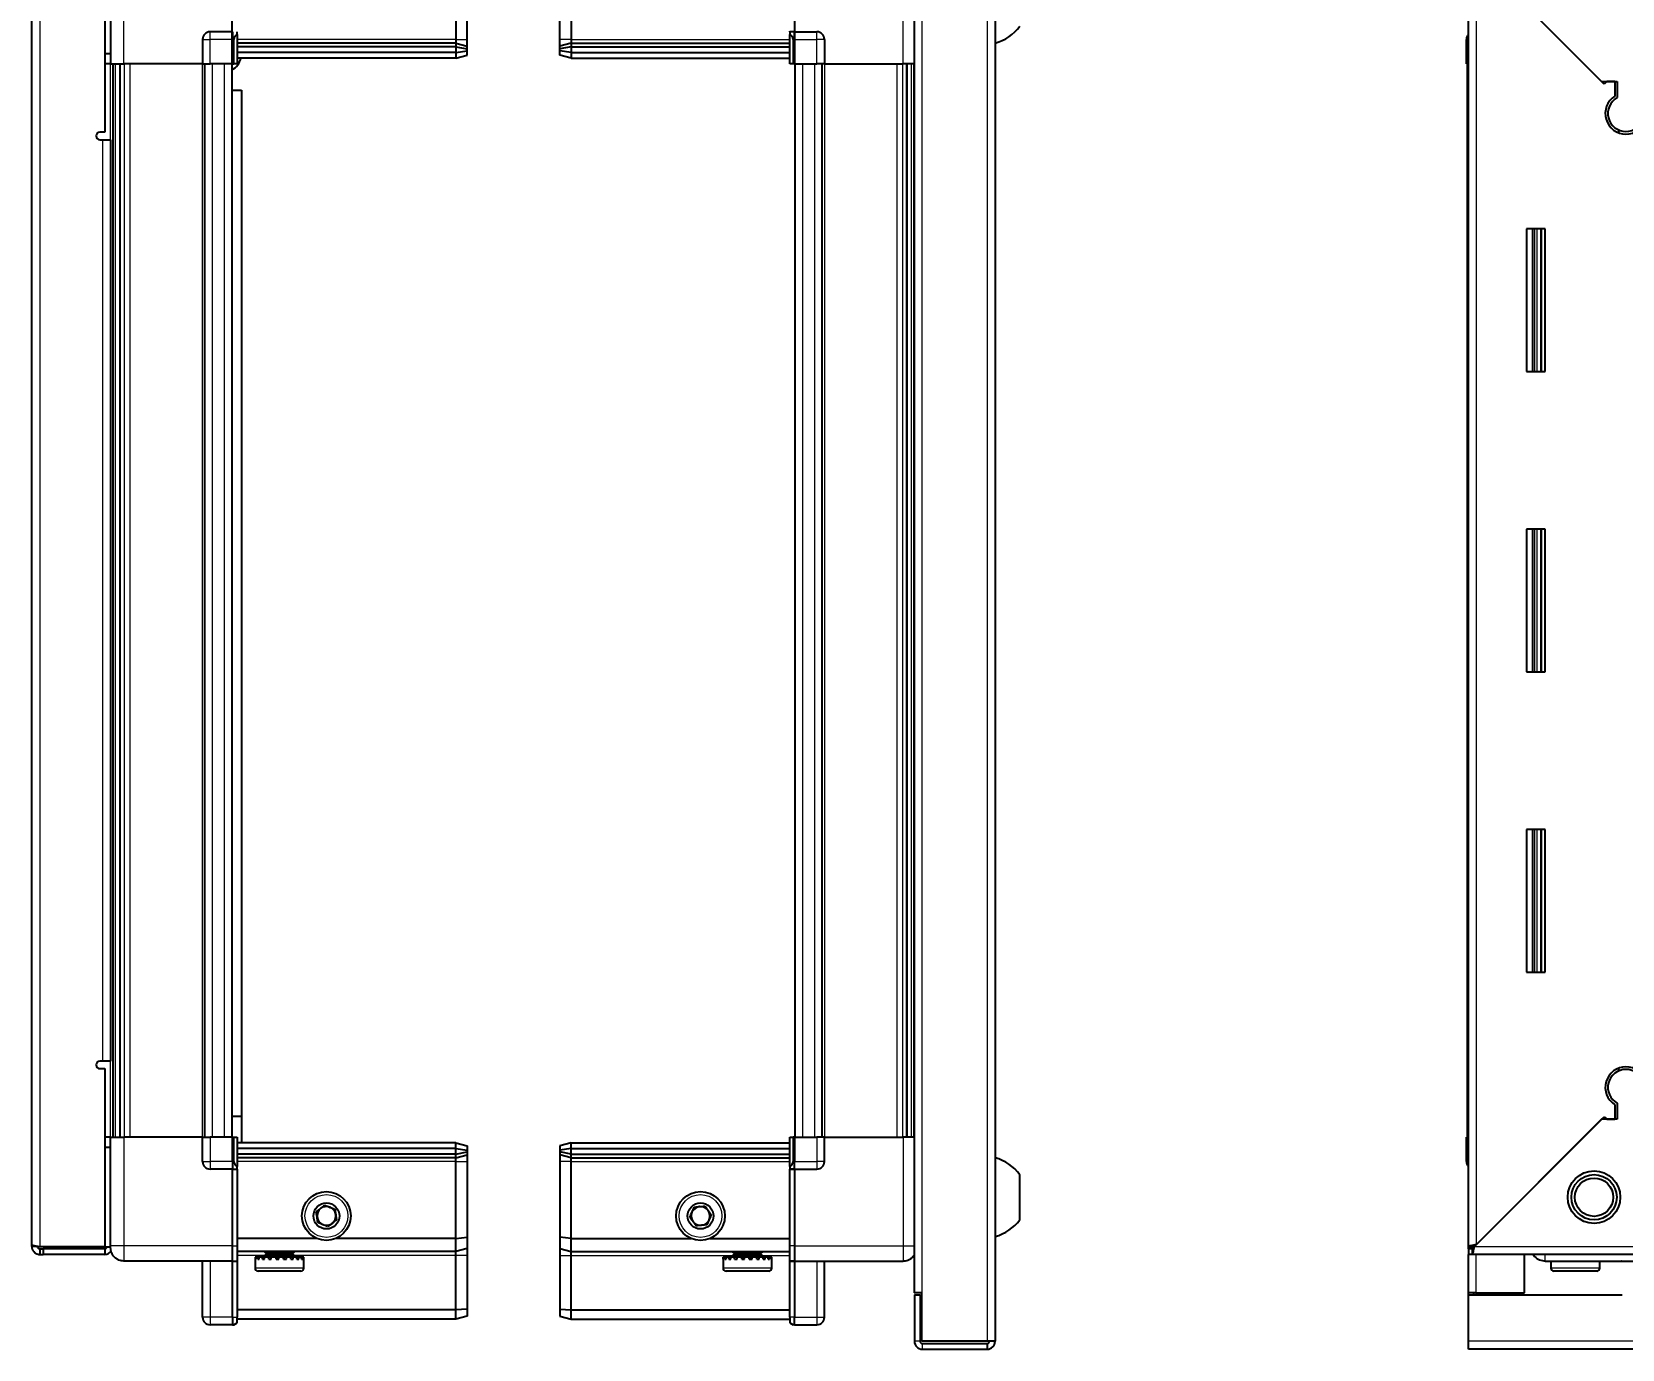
# Model space of a CAD drawing. Header units: millimetres. Extents: x 799 to 3115, y 853 to 1828.
# Drawn here: x 1856.7 to 2280.5, y 1294.4 to 1645.4 of the extents above; entities that cross this region are included whole.
import ezdxf

# ---------------------------------------------------------------- set-up
doc = ezdxf.new("R2010")
doc.units = ezdxf.units.MM
doc.layers.add('FORMAT', color=7, linetype='Continuous')
doc.styles.add('SLDTEXTSTYLE0', font='TXT', dxfattribs={"width": 0.75})
doc.dimstyles.new('SLDDIMSTYLE0', dxfattribs={"dimtxt": 20, "dimasz": 10, "dimexe": 0, "dimexo": 0.0625, "dimgap": 5, "dimtad": 2, "dimdec": 1, "dimrnd": 1e-09, "dimzin": 12, "dimdsep": 46, "dimtxsty": 'SLDTEXTSTYLE0', "dimsah": 1, "dimcen": 0.09, "dimadec": 0, "dimazin": 3, "dimtfac": 1, "dimtofl": 0, "dimtmove": 0, "dimatfit": 3, "dimfxl": 0, "dimfrac": 2, "dimtolj": 1, "dimtzin": 12, "dimarcsym": 0})

# ---------------------------------------------------------------- blocks, each defined once
blk = doc.blocks.new('_D_4')
at = {"layer": 'FORMAT'}
for p, q in [((1910.07, 1636.94), (1910.07, 1736.43)), ((1910.07, 1735.43), (2060.07, 1735.43)), ((2060.07, 1636.94), (2060.07, 1736.43))]:
    blk.add_line(p, q, dxfattribs=at)
for points in [[(1910.07, 1735.43), (1920.07, 1733.9), (1920.07, 1736.97)], [(2060.07, 1735.43), (2050.07, 1736.97), (2050.07, 1733.9)]]:
    blk.add_solid(points, dxfattribs=at)
at = {"layer": 'FORMAT', "insert": (1962.9, 1761.22), "char_height": 20, "attachment_point": 1, "style": 'SLDTEXTSTYLE0'}
blk.add_mtext('150', dxfattribs=at)

msp = doc.modelspace()

# ---------------------------------------------------------------- linework, layer by layer
at = {"color": 8, "linetype": 'Continuous', "lineweight": 18}
for p, q in [((2111.32, 1691.33), (2111.32, 1296.53)), ((2093.92, 1678.43), (2093.92, 1309.43)), ((1858.82, 1666.18), (1858.82, 1321.68)), ((1881.22, 1636.93), (1881.22, 1665.93)), ((2088.92, 1636.93), (2088.92, 1665.93)), ((2241.63, 1665.58), (2241.63, 1322.28)), ((1904.22, 1643.43), (1904.22, 1645.43)), ((2065.92, 1643.43), (2065.92, 1645.43)), ((1902.22, 1643.43), (1904.22, 1643.43)), ((1904.22, 1636.93), (1904.22, 1643.43)), ((1910.22, 1643.43), (1904.22, 1643.43)), ((1910.22, 1643.43), (1910.55, 1643.43)), ((1969.72, 1643.43), (1911.42, 1643.43)), ((1969.72, 1643.43), (1972.72, 1643.43)), ((2000.42, 1643.43), (1997.42, 1643.43)), ((2000.42, 1643.43), (2058.72, 1643.43)), ((2059.92, 1643.43), (2059.59, 1643.43)), ((2059.92, 1643.43), (2065.92, 1643.43)), ((2065.92, 1636.93), (2065.92, 1643.43)), ((2067.92, 1643.43), (2065.92, 1643.43)), ((2239.53, 1643.43), (2239.03, 1643.43)), ((1877.72, 1616.68), (1877.72, 1636.93)), ((1878.96, 1636.93), (1878.96, 1350.93)), ((1881.4, 1350.93), (1881.4, 1636.93)), ((1882.82, 1636.93), (1882.82, 1350.93)), ((1902.22, 1350.93), (1902.22, 1636.93)), ((1904.87, 1350.93), (1904.87, 1636.93)), ((1908.07, 1350.93), (1908.07, 1636.93)), ((1910.22, 1636.93), (1910.55, 1636.93)), ((2062.07, 1636.93), (2062.07, 1350.93)), ((2065.27, 1636.93), (2065.27, 1350.93)), ((2067.92, 1636.93), (2067.92, 1350.93)), ((2087.32, 1350.93), (2087.32, 1636.93)), ((2088.74, 1636.93), (2088.74, 1350.93)), ((2091.18, 1350.93), (2091.18, 1636.93)), ((1875.62, 1371.18), (1875.62, 1616.68)), ((2256.53, 1592.93), (2256.53, 1554.93)), ((2257.77, 1592.93), (2257.77, 1554.93)), ((2256.53, 1512.93), (2256.53, 1474.93)), ((2257.77, 1512.93), (2257.77, 1474.93)), ((2256.53, 1432.93), (2256.53, 1394.93)), ((2257.77, 1432.93), (2257.77, 1394.93)), ((1877.72, 1350.93), (1877.72, 1371.18)), ((1881.22, 1350.93), (1881.22, 1321.93)), ((1904.22, 1350.93), (1904.22, 1344.43)), ((2059.92, 1350.93), (2059.59, 1350.93)), ((2065.92, 1350.93), (2065.92, 1344.43)), ((2088.92, 1350.93), (2088.92, 1321.93)), ((1902.22, 1344.43), (1904.22, 1344.43)), ((1904.22, 1344.43), (1904.22, 1342.43)), ((1910.22, 1344.43), (1904.22, 1344.43)), ((1910.22, 1344.43), (1910.55, 1344.43)), ((1969.72, 1344.43), (1911.42, 1344.43)), ((1969.72, 1344.43), (1972.72, 1344.43)), ((2000.42, 1344.43), (1997.42, 1344.43)), ((2000.42, 1344.43), (2058.72, 1344.43)), ((2059.92, 1344.43), (2059.59, 1344.43)), ((2059.92, 1344.43), (2065.92, 1344.43)), ((2067.92, 1344.43), (2065.92, 1344.43)), ((2065.92, 1344.43), (2065.92, 1342.43)), ((2239.53, 1344.43), (2239.03, 1344.43)), ((1911.42, 1342.23), (1910.22, 1342.23)), ((2059.92, 1342.23), (2058.72, 1342.23)), ((1910.22, 1321.93), (1881.22, 1321.93)), ((1910.22, 1321.93), (1911.42, 1321.93)), ((1918.72, 1319.43), (1911.42, 1319.43)), ((1969.72, 1319.43), (1926.72, 1319.43)), ((1972.72, 1319.43), (1969.72, 1319.43)), ((1997.42, 1319.43), (2000.42, 1319.43)), ((2000.42, 1319.43), (2043.42, 1319.43)), ((2051.42, 1319.43), (2058.72, 1319.43)), ((2059.92, 1321.93), (2058.72, 1321.93)), ((2059.92, 1321.93), (2088.92, 1321.93)), ((2241.13, 1321.78), (2304.03, 1321.78)), ((2241.63, 1309.43), (2241.63, 1319.68)), ((1904.22, 1317.93), (1904.22, 1302.93)), ((1911.42, 1317.73), (1910.22, 1317.73)), ((1916.39, 1316.03), (1916.22, 1316.03)), ((1929.22, 1316.03), (1916.39, 1316.03)), ((2053.92, 1316.03), (2040.92, 1316.03)), ((2059.92, 1317.73), (2058.72, 1317.73)), ((2065.92, 1317.93), (2065.92, 1302.93)), ((2265.83, 1316.03), (2261.53, 1316.03)), ((2274.53, 1316.03), (2265.83, 1316.03)), ((2241.63, 1308.93), (2241.63, 1309.43)), ((1904.22, 1302.93), (1902.22, 1302.93)), ((1904.22, 1302.93), (1904.22, 1300.93)), ((1910.22, 1302.93), (1904.22, 1302.93)), ((1910.22, 1302.93), (1911.42, 1302.93)), ((2059.92, 1302.93), (2058.72, 1302.93)), ((2059.92, 1302.93), (2065.92, 1302.93)), ((2065.92, 1302.93), (2067.92, 1302.93)), ((2065.92, 1302.93), (2065.92, 1300.93)), ((2093.42, 1296.53), (2091.92, 1296.53)), ((2094.02, 1295.93), (2094.02, 1294.43)), ((3038.53, 1296.53), (2239.53, 1296.53))]:
    msp.add_line(p, q, dxfattribs=at)
at = {"color": 7, "linetype": 'Continuous', "lineweight": 25}
for p, q in [((2113.42, 1691.33), (2113.42, 1296.53)), ((2091.82, 1678.43), (2091.82, 1309.43)), ((1856.72, 1322.28), (1856.72, 1665.58)), ((1876.22, 1666.18), (1876.22, 1618.68)), ((1877.72, 1665.93), (1877.72, 1636.93)), ((2239.53, 1321.68), (2239.53, 1666.18)), ((2241.13, 1666.08), (2275.03, 1632.18)), ((2275.73, 1631.48), (2241.63, 1665.58)), ((1969.72, 1663.93), (1969.72, 1643.43)), ((1972.72, 1643.43), (1972.72, 1663.6)), ((1997.42, 1643.43), (1997.42, 1663.6)), ((2000.42, 1663.93), (2000.42, 1643.43)), ((1910.22, 1645.43), (1904.22, 1645.43)), ((1910.22, 1645.43), (1910.22, 1643.43)), ((1911.42, 1644.76), (1911.42, 1645.43)), ((1911.42, 1644.76), (1911.42, 1636.93)), ((2058.72, 1645.43), (2058.72, 1645.63)), ((2059.92, 1645.43), (2058.72, 1645.43)), ((2058.72, 1645.43), (2058.72, 1644.76)), ((2058.72, 1636.93), (2058.72, 1644.76)), ((2059.92, 1645.63), (2059.92, 1645.43)), ((2059.92, 1643.43), (2059.92, 1645.43)), ((2059.92, 1645.43), (2065.92, 1645.43)), ((2059.92, 1643.43), (2059.92, 1645.43)), ((1902.22, 1643.43), (1902.22, 1636.93)), ((1910.22, 1636.93), (1910.22, 1643.43)), ((1910.22, 1636.93), (1910.22, 1643.43)), ((1910.55, 1636.93), (1910.55, 1643.43)), ((1969.72, 1642.43), (1911.42, 1642.43)), ((1969.72, 1641.43), (1911.42, 1641.43)), ((1969.72, 1643.43), (1969.72, 1642.43)), ((1969.72, 1642.43), (1969.72, 1641.43)), ((1969.72, 1642.43), (1972.72, 1641.63)), ((1969.72, 1641.43), (1969.72, 1639.93)), ((1969.72, 1641.43), (1972.72, 1640.89)), ((1969.72, 1639.93), (1972.72, 1640.39)), ((1972.72, 1641.63), (1972.72, 1643.43)), ((1972.72, 1640.89), (1972.72, 1641.63)), ((1972.72, 1640.39), (1972.72, 1640.89)), ((1972.72, 1639.24), (1972.72, 1640.39)), ((1997.42, 1641.63), (1997.42, 1643.43)), ((2000.42, 1642.43), (1997.42, 1641.63)), ((1997.42, 1640.89), (1997.42, 1641.63)), ((2000.42, 1641.43), (1997.42, 1640.89)), ((1997.42, 1640.39), (1997.42, 1640.89)), ((2000.42, 1639.93), (1997.42, 1640.39)), ((1997.42, 1639.24), (1997.42, 1640.39)), ((2000.42, 1643.43), (2000.42, 1642.43)), ((2000.42, 1642.43), (2000.42, 1641.43)), ((2000.42, 1642.43), (2058.72, 1642.43)), ((2000.42, 1641.43), (2058.72, 1641.43)), ((2000.42, 1641.43), (2000.42, 1639.93)), ((2059.59, 1643.43), (2059.59, 1636.93)), ((2059.92, 1643.43), (2059.92, 1636.93)), ((2067.92, 1643.43), (2067.92, 1636.93)), ((2239.03, 1643.43), (2239.03, 1636.93)), ((2239.03, 1636.93), (2239.03, 1643.43)), ((1876.22, 1639.68), (1877.72, 1639.68)), ((1877.72, 1636.93), (1876.22, 1636.93)), ((1878.37, 1350.93), (1878.37, 1636.93)), ((1880.16, 1636.93), (1880.16, 1350.93)), ((1880.2, 1636.93), (1880.2, 1350.93)), ((1902.22, 1636.93), (1881.22, 1636.93)), ((1902.22, 1636.93), (1904.22, 1636.93)), ((1902.87, 1350.93), (1902.87, 1636.93)), ((1910.22, 1636.93), (1904.22, 1636.93)), ((1910.07, 1350.93), (1910.07, 1636.93)), ((1910.22, 1636.93), (1910.55, 1636.93)), ((1910.22, 1636.93), (1910.22, 1636.93)), ((1911.42, 1636.93), (1910.55, 1636.93)), ((1910.55, 1636.93), (1910.55, 1636.93)), ((1969.72, 1639.93), (1911.42, 1639.93)), ((1969.72, 1638.43), (1911.42, 1638.43)), ((1969.72, 1639.93), (1969.72, 1638.43)), ((1969.72, 1638.43), (1972.72, 1639.24)), ((2000.42, 1638.43), (1997.42, 1639.24)), ((2000.42, 1639.93), (2000.42, 1638.43)), ((2000.42, 1639.93), (2058.72, 1639.93)), ((2000.42, 1638.43), (2058.72, 1638.43)), ((2059.59, 1636.93), (2058.72, 1636.93)), ((2059.92, 1636.93), (2059.59, 1636.93)), ((2059.92, 1636.93), (2065.92, 1636.93)), ((2060.07, 1636.93), (2060.07, 1350.93)), ((2067.92, 1636.93), (2065.92, 1636.93)), ((2067.27, 1636.93), (2067.27, 1350.93)), ((2067.92, 1636.93), (2088.92, 1636.93)), ((2089.94, 1350.93), (2089.94, 1636.93)), ((2089.98, 1350.93), (2089.98, 1636.93)), ((2091.77, 1636.93), (2091.77, 1350.93)), ((2239.03, 1636.93), (2239.03, 1636.93)), ((2239.53, 1636.93), (2239.03, 1636.93)), ((2239.18, 1636.93), (2239.18, 1350.93)), ((2275.03, 1632.18), (2279.23, 1632.18)), ((2276.43, 1632.18), (2275.73, 1631.48)), ((2278.53, 1632.18), (2276.43, 1632.18)), ((2278.53, 1632.18), (2278.53, 1628.29)), ((2279.23, 1632.18), (2279.23, 1627.9)), ((1910.07, 1629.93), (1912.57, 1629.93)), ((1912.57, 1629.93), (1912.57, 1356.43)), ((2279.53, 1619.32), (2279.53, 1618.56)), ((1876.22, 1618.68), (1874.87, 1618.68)), ((1874.87, 1616.68), (1875.62, 1616.68)), ((1875.62, 1616.68), (1877.72, 1616.68)), ((1877.72, 1616.68), (1877.72, 1371.18)), ((2260.03, 1592.93), (2255.03, 1592.93)), ((2255.03, 1592.93), (2255.03, 1554.93)), ((2257.18, 1554.93), (2257.18, 1592.93)), ((2258.97, 1554.93), (2258.97, 1592.93)), ((2259.01, 1554.93), (2259.01, 1592.93)), ((2260.03, 1554.93), (2260.03, 1592.93)), ((2255.03, 1554.93), (2260.03, 1554.93)), ((2260.03, 1512.93), (2255.03, 1512.93)), ((2255.03, 1512.93), (2255.03, 1474.93)), ((2257.18, 1474.93), (2257.18, 1512.93)), ((2258.97, 1474.93), (2258.97, 1512.93)), ((2259.01, 1474.93), (2259.01, 1512.93)), ((2260.03, 1474.93), (2260.03, 1512.93)), ((2255.03, 1474.93), (2260.03, 1474.93)), ((2260.03, 1432.93), (2255.03, 1432.93)), ((2255.03, 1432.93), (2255.03, 1394.93)), ((2257.18, 1394.93), (2257.18, 1432.93)), ((2258.97, 1394.93), (2258.97, 1432.93)), ((2259.01, 1394.93), (2259.01, 1432.93)), ((2260.03, 1394.93), (2260.03, 1432.93)), ((2255.03, 1394.93), (2260.03, 1394.93)), ((1875.62, 1371.18), (1874.87, 1371.18)), ((1874.87, 1369.18), (1876.22, 1369.18)), ((1877.72, 1371.18), (1875.62, 1371.18)), ((1876.22, 1369.18), (1876.22, 1321.68)), ((2279.53, 1369.31), (2279.53, 1368.55)), ((1912.57, 1356.43), (1910.07, 1356.43)), ((1912.57, 1356.43), (1912.57, 1349.43)), ((2241.63, 1322.28), (2275.73, 1356.38)), ((2275.73, 1356.38), (2276.43, 1355.68)), ((2278.53, 1359.57), (2278.53, 1355.68)), ((2279.23, 1359.97), (2279.23, 1355.68)), ((2275.03, 1355.68), (2241.13, 1321.78)), ((2279.23, 1355.68), (2275.03, 1355.68)), ((2276.43, 1355.68), (2278.53, 1355.68)), ((1877.72, 1350.93), (1876.22, 1350.93)), ((1877.72, 1348.18), (1876.22, 1348.18)), ((1877.72, 1321.93), (1877.72, 1350.93)), ((1902.22, 1350.93), (1881.22, 1350.93)), ((1902.22, 1344.43), (1902.22, 1350.93)), ((1902.22, 1350.93), (1904.22, 1350.93)), ((1910.22, 1350.93), (1904.22, 1350.93)), ((1910.22, 1344.43), (1910.22, 1350.93)), ((1910.22, 1350.93), (1910.55, 1350.93)), ((1910.55, 1344.43), (1910.55, 1350.93)), ((1910.55, 1350.93), (1911.42, 1350.93)), ((1911.42, 1350.93), (1911.42, 1343.11)), ((1969.72, 1349.43), (1911.42, 1349.43)), ((1969.72, 1347.93), (1911.42, 1347.93)), ((1969.72, 1347.93), (1969.72, 1349.43)), ((1969.72, 1349.43), (1972.72, 1348.63)), ((1969.72, 1346.43), (1969.72, 1347.93)), ((1969.72, 1347.93), (1972.72, 1347.48)), ((1972.72, 1348.63), (1972.72, 1347.48)), ((2000.42, 1349.43), (1997.42, 1348.63)), ((1997.42, 1348.63), (1997.42, 1347.48)), ((2000.42, 1347.93), (1997.42, 1347.48)), ((2000.42, 1347.93), (2000.42, 1349.43)), ((2000.42, 1349.43), (2058.72, 1349.43)), ((2000.42, 1346.43), (2000.42, 1347.93)), ((2000.42, 1347.93), (2058.72, 1347.93)), ((2058.72, 1343.11), (2058.72, 1350.93)), ((2058.72, 1350.93), (2059.59, 1350.93)), ((2059.59, 1350.93), (2059.59, 1350.93)), ((2059.59, 1350.93), (2059.59, 1344.43)), ((2059.92, 1350.93), (2059.59, 1350.93)), ((2059.92, 1350.93), (2059.92, 1344.43)), ((2059.92, 1350.93), (2059.92, 1350.93)), ((2059.92, 1350.93), (2059.92, 1344.43)), ((2059.92, 1350.93), (2065.92, 1350.93)), ((2067.92, 1350.93), (2065.92, 1350.93)), ((2067.92, 1344.43), (2067.92, 1350.93)), ((2067.92, 1350.93), (2088.92, 1350.93)), ((2239.03, 1344.43), (2239.03, 1350.93)), ((2239.03, 1350.93), (2239.03, 1350.93)), ((2239.03, 1350.93), (2239.03, 1350.93)), ((2239.03, 1350.93), (2239.03, 1344.43)), ((2239.53, 1350.93), (2239.03, 1350.93)), ((1910.22, 1344.43), (1910.22, 1342.43)), ((1910.22, 1344.43), (1910.22, 1342.43)), ((1969.72, 1346.43), (1911.42, 1346.43)), ((1969.72, 1345.43), (1911.42, 1345.43)), ((1969.72, 1346.43), (1972.72, 1346.98)), ((1969.72, 1345.43), (1969.72, 1346.43)), ((1969.72, 1345.43), (1972.72, 1346.24)), ((1969.72, 1344.43), (1969.72, 1345.43)), ((1969.72, 1323.93), (1969.72, 1344.43)), ((1972.72, 1347.48), (1972.72, 1346.98)), ((1972.72, 1346.98), (1972.72, 1346.24)), ((1972.72, 1346.24), (1972.72, 1344.43)), ((1972.72, 1344.43), (1972.72, 1324.27)), ((1997.42, 1347.48), (1997.42, 1346.98)), ((2000.42, 1346.43), (1997.42, 1346.98)), ((1997.42, 1346.98), (1997.42, 1346.24)), ((2000.42, 1345.43), (1997.42, 1346.24)), ((1997.42, 1346.24), (1997.42, 1344.43)), ((1997.42, 1344.43), (1997.42, 1324.27)), ((2000.42, 1346.43), (2058.72, 1346.43)), ((2000.42, 1345.43), (2000.42, 1346.43)), ((2000.42, 1345.43), (2058.72, 1345.43)), ((2000.42, 1344.43), (2000.42, 1345.43)), ((2000.42, 1323.93), (2000.42, 1344.43)), ((2059.92, 1342.43), (2059.92, 1344.43)), ((1910.22, 1342.43), (1904.22, 1342.43)), ((1910.22, 1342.43), (1911.42, 1342.43)), ((1910.22, 1342.23), (1910.22, 1342.43)), ((1910.22, 1321.93), (1910.22, 1342.23)), ((1911.42, 1342.43), (1911.42, 1343.11)), ((1911.42, 1342.43), (1911.42, 1342.23)), ((1911.42, 1342.23), (1911.42, 1321.93)), ((2058.72, 1343.11), (2058.72, 1342.43)), ((2059.92, 1342.43), (2058.72, 1342.43)), ((2058.72, 1342.23), (2058.72, 1342.43)), ((2058.72, 1321.93), (2058.72, 1342.23)), ((2059.92, 1342.43), (2059.92, 1342.23)), ((2059.92, 1342.43), (2065.92, 1342.43)), ((2059.92, 1342.23), (2059.92, 1321.93)), ((2120.02, 1328.93), (2120.02, 1340.93)), ((2239.53, 1343.11), (2239.53, 1343.11)), ((1932.72, 1323.93), (1911.42, 1323.93)), ((1969.72, 1323.93), (1937.72, 1323.93)), ((1969.72, 1323.93), (1972.72, 1324.27)), ((1969.72, 1320.43), (1969.72, 1323.93)), ((1972.72, 1324.27), (1972.72, 1321.24)), ((2000.42, 1323.93), (1997.42, 1324.27)), ((1997.42, 1324.27), (1997.42, 1321.24)), ((2000.42, 1323.93), (2032.42, 1323.93)), ((2000.42, 1320.43), (2000.42, 1323.93)), ((2037.42, 1323.93), (2058.72, 1323.93)), ((1856.72, 1321.78), (1856.72, 1322.28)), ((1858.22, 1321.78), (1856.72, 1321.78)), ((1876.22, 1321.68), (1858.82, 1321.68)), ((1858.82, 1321.18), (1858.82, 1319.68)), ((1858.82, 1321.18), (1859.72, 1321.18)), ((1858.82, 1319.68), (1859.72, 1319.68)), ((1876.22, 1321.18), (1859.72, 1321.18)), ((1859.72, 1321.18), (1859.72, 1319.68)), ((1876.22, 1319.68), (1859.72, 1319.68)), ((1876.22, 1321.68), (1877.72, 1321.68)), ((1876.22, 1321.18), (1876.22, 1319.68)), ((1910.22, 1317.93), (1910.22, 1321.93)), ((1911.42, 1321.93), (1911.42, 1317.93)), ((1969.72, 1320.43), (1911.42, 1320.43)), ((1916.22, 1318.93), (1916.22, 1316.03)), ((1916.32, 1318.93), (1916.22, 1318.93)), ((1916.32, 1318.43), (1916.32, 1318.93)), ((1916.48, 1318.93), (1916.32, 1318.93)), ((1916.32, 1318.43), (1916.48, 1318.43)), ((1916.48, 1318.43), (1916.48, 1318.93)), ((1916.97, 1318.93), (1916.48, 1318.93)), ((1916.97, 1318.43), (1916.97, 1318.93)), ((1917.35, 1318.93), (1916.97, 1318.93)), ((1916.97, 1318.43), (1917.35, 1318.43)), ((1917.35, 1318.43), (1917.35, 1318.93)), ((1918.19, 1318.93), (1917.35, 1318.93)), ((1918.19, 1318.43), (1918.19, 1318.93)), ((1918.75, 1318.93), (1918.19, 1318.93)), ((1918.19, 1318.43), (1918.75, 1318.43)), ((1918.32, 1319.03), (1918.32, 1318.93)), ((1923.72, 1319.03), (1918.32, 1319.03)), ((1918.72, 1320.43), (1918.72, 1320.4)), ((1918.72, 1320.4), (1919.41, 1319.92)), ((1918.82, 1320.4), (1918.72, 1320.4)), ((1919.41, 1319.92), (1918.72, 1319.43)), ((1918.82, 1319.43), (1918.72, 1319.43)), ((1918.75, 1318.43), (1918.75, 1318.93)), ((1919.85, 1318.93), (1918.75, 1318.93)), ((1926.72, 1320.4), (1918.82, 1320.4)), ((1926.72, 1319.43), (1918.82, 1319.43)), ((1919.5, 1319.92), (1919.41, 1319.92)), ((1926.03, 1319.92), (1919.5, 1319.92)), ((1919.85, 1318.43), (1919.85, 1318.93)), ((1920.54, 1318.93), (1919.85, 1318.93)), ((1919.85, 1318.43), (1920.54, 1318.43)), ((1920.54, 1318.43), (1920.54, 1318.93)), ((1921.8, 1318.93), (1920.54, 1318.93)), ((1921.8, 1318.43), (1921.8, 1318.93)), ((1922.1, 1318.93), (1921.8, 1318.93)), ((1921.8, 1318.43), (1922.53, 1318.43)), ((1922.1, 1318.43), (1922.1, 1318.93)), ((1922.53, 1318.43), (1922.53, 1318.93)), ((1923.83, 1318.93), (1922.53, 1318.93)), ((1927.12, 1319.03), (1923.72, 1319.03)), ((1923.83, 1318.43), (1923.83, 1318.93)), ((1923.83, 1318.43), (1924.55, 1318.43)), ((1923.96, 1318.43), (1923.96, 1318.93)), ((1924.55, 1318.93), (1923.96, 1318.93)), ((1924.55, 1318.43), (1924.55, 1318.93)), ((1925.76, 1318.93), (1924.55, 1318.93)), ((1925.76, 1318.43), (1925.76, 1318.93)), ((1926.39, 1318.93), (1925.76, 1318.93)), ((1925.76, 1318.43), (1926.39, 1318.43)), ((1926.03, 1319.92), (1926.72, 1320.4)), ((1926.72, 1319.43), (1926.03, 1319.92)), ((1926.39, 1318.43), (1926.39, 1318.93)), ((1927.38, 1318.93), (1926.39, 1318.93)), ((1926.72, 1320.4), (1926.72, 1320.43)), ((1927.12, 1318.93), (1927.12, 1319.03)), ((1927.38, 1318.43), (1927.38, 1318.93)), ((1927.87, 1318.93), (1927.38, 1318.93)), ((1927.38, 1318.43), (1927.87, 1318.43)), ((1927.87, 1318.43), (1927.87, 1318.93)), ((1928.55, 1318.93), (1927.87, 1318.93)), ((1928.55, 1318.43), (1928.55, 1318.93)), ((1928.84, 1318.93), (1928.55, 1318.93)), ((1928.55, 1318.43), (1928.84, 1318.43)), ((1928.84, 1318.43), (1928.84, 1318.93)), ((1929.15, 1318.93), (1928.84, 1318.93)), ((1929.15, 1318.43), (1929.15, 1318.93)), ((1929.22, 1318.93), (1929.15, 1318.93)), ((1929.15, 1318.43), (1929.22, 1318.43)), ((1929.22, 1316.03), (1929.22, 1318.93)), ((1929.22, 1318.43), (1929.22, 1318.93)), ((1929.22, 1318.93), (1929.22, 1318.93)), ((1972.72, 1321.24), (1969.72, 1320.43)), ((1969.72, 1319.43), (1969.72, 1320.43)), ((1969.72, 1304.93), (1969.72, 1319.43)), ((1972.72, 1321.24), (1972.72, 1319.43)), ((1972.72, 1319.43), (1972.72, 1305.09)), ((1997.42, 1321.24), (2000.42, 1320.43)), ((1997.42, 1321.24), (1997.42, 1319.43)), ((1997.42, 1319.43), (1997.42, 1305.09)), ((2000.42, 1320.43), (2058.72, 1320.43)), ((2000.42, 1319.43), (2000.42, 1320.43)), ((2000.42, 1304.93), (2000.42, 1319.43)), ((2040.92, 1318.93), (2040.92, 1316.03)), ((2040.94, 1318.93), (2040.92, 1318.93)), ((2040.94, 1318.43), (2040.94, 1318.93)), ((2041.04, 1318.93), (2040.94, 1318.93)), ((2040.94, 1318.43), (2041.04, 1318.43)), ((2041.04, 1318.43), (2041.04, 1318.93)), ((2041.41, 1318.93), (2041.04, 1318.93)), ((2041.41, 1318.43), (2041.41, 1318.93)), ((2041.73, 1318.93), (2041.41, 1318.93)), ((2041.41, 1318.43), (2041.73, 1318.43)), ((2041.73, 1318.43), (2041.73, 1318.93)), ((2042.47, 1318.93), (2041.73, 1318.93)), ((2042.47, 1318.43), (2042.47, 1318.93)), ((2042.97, 1318.93), (2042.47, 1318.93)), ((2042.47, 1318.43), (2042.97, 1318.43)), ((2042.97, 1318.43), (2042.97, 1318.93)), ((2044.01, 1318.93), (2042.97, 1318.93)), ((2043.02, 1319.03), (2043.02, 1318.93)), ((2051.82, 1319.03), (2043.02, 1319.03)), ((2043.42, 1320.43), (2043.42, 1320.4)), ((2043.42, 1320.4), (2044.11, 1319.92)), ((2051.42, 1320.4), (2043.42, 1320.4)), ((2044.11, 1319.92), (2043.42, 1319.43)), ((2051.42, 1319.43), (2043.42, 1319.43)), ((2044.01, 1318.43), (2044.01, 1318.93)), ((2044.66, 1318.93), (2044.01, 1318.93)), ((2044.01, 1318.43), (2044.66, 1318.43)), ((2050.73, 1319.92), (2044.11, 1319.92)), ((2044.66, 1318.43), (2044.66, 1318.93)), ((2045.89, 1318.93), (2044.66, 1318.93)), ((2045.89, 1318.43), (2045.89, 1318.93)), ((2046.38, 1318.93), (2045.89, 1318.93)), ((2045.89, 1318.43), (2046.61, 1318.43)), ((2046.38, 1318.43), (2046.38, 1318.93)), ((2046.61, 1318.43), (2046.61, 1318.93)), ((2047.91, 1318.93), (2046.61, 1318.93)), ((2047.91, 1318.43), (2047.91, 1318.93)), ((2047.91, 1318.43), (2048.64, 1318.43)), ((2048.25, 1318.43), (2048.25, 1318.93)), ((2048.64, 1318.93), (2048.25, 1318.93)), ((2048.64, 1318.43), (2048.64, 1318.93)), ((2049.89, 1318.93), (2048.64, 1318.93)), ((2049.89, 1318.43), (2049.89, 1318.93)), ((2050.56, 1318.93), (2049.89, 1318.93)), ((2049.89, 1318.43), (2050.56, 1318.43)), ((2050.56, 1318.43), (2050.56, 1318.93)), ((2051.63, 1318.93), (2050.56, 1318.93)), ((2050.73, 1319.92), (2051.42, 1320.4)), ((2051.42, 1319.43), (2050.73, 1319.92)), ((2051.42, 1320.4), (2051.42, 1320.43)), ((2051.63, 1318.43), (2051.63, 1318.93)), ((2052.16, 1318.93), (2051.63, 1318.93)), ((2051.63, 1318.43), (2052.16, 1318.43)), ((2051.82, 1318.93), (2051.82, 1319.03)), ((2052.16, 1318.43), (2052.16, 1318.93)), ((2052.95, 1318.93), (2052.16, 1318.93)), ((2052.95, 1318.43), (2052.95, 1318.93)), ((2053.3, 1318.93), (2052.95, 1318.93)), ((2052.95, 1318.43), (2053.3, 1318.43)), ((2053.3, 1318.43), (2053.3, 1318.93)), ((2053.74, 1318.93), (2053.3, 1318.93)), ((2053.74, 1318.43), (2053.74, 1318.93)), ((2053.87, 1318.93), (2053.74, 1318.93)), ((2053.74, 1318.43), (2053.87, 1318.43)), ((2053.87, 1318.43), (2053.87, 1318.93)), ((2053.92, 1318.93), (2053.87, 1318.93)), ((2053.92, 1316.03), (2053.92, 1318.93)), ((2058.72, 1317.93), (2058.72, 1321.93)), ((2059.92, 1321.93), (2059.92, 1317.93)), ((2239.53, 1321.18), (2239.53, 1321.68)), ((2241.03, 1321.68), (2239.53, 1321.68)), ((2239.53, 1321.18), (2239.53, 1319.68)), ((2240.53, 1321.18), (2239.53, 1321.18)), ((2239.53, 1309.43), (2239.53, 1319.68)), ((2240.53, 1319.68), (2239.53, 1319.68)), ((2240.53, 1321.18), (2240.53, 1319.68)), ((2304.03, 1319.68), (2240.53, 1319.68)), ((2254.53, 1309.43), (2254.53, 1319.68)), ((1910.22, 1317.93), (1881.22, 1317.93)), ((1902.22, 1302.93), (1902.22, 1317.93)), ((1910.22, 1317.93), (1911.42, 1317.93)), ((1910.22, 1317.73), (1910.22, 1317.93)), ((1910.22, 1302.93), (1910.22, 1317.73)), ((1911.42, 1317.93), (1911.42, 1317.73)), ((1911.42, 1317.73), (1911.42, 1302.93)), ((1917.17, 1315.23), (1917.02, 1315.23)), ((1928.42, 1315.23), (1917.17, 1315.23)), ((2053.12, 1315.23), (2041.72, 1315.23)), ((2059.92, 1317.93), (2058.72, 1317.93)), ((2058.72, 1317.73), (2058.72, 1317.93)), ((2058.72, 1302.93), (2058.72, 1317.73)), ((2059.92, 1317.93), (2059.92, 1317.73)), ((2059.92, 1317.93), (2088.92, 1317.93)), ((2059.92, 1317.73), (2059.92, 1302.93)), ((2059.92, 1317.73), (2059.92, 1302.93)), ((2067.92, 1302.93), (2067.92, 1317.93)), ((2260.03, 1317.93), (2289.03, 1317.93)), ((2261.53, 1317.93), (2261.53, 1316.03)), ((2266.1, 1315.23), (2262.33, 1315.23)), ((2273.73, 1315.23), (2266.1, 1315.23)), ((2274.53, 1316.03), (2274.53, 1317.93)), ((2093.92, 1309.43), (2091.82, 1309.43)), ((2091.92, 1308.93), (2093.42, 1308.93)), ((2091.92, 1308.93), (2091.92, 1296.53)), ((2093.42, 1308.93), (2093.42, 1296.53)), ((2093.92, 1296.53), (2093.92, 1309.43)), ((2241.63, 1309.43), (2239.53, 1309.43)), ((2239.53, 1308.93), (2239.53, 1309.43)), ((2239.53, 1296.53), (2239.53, 1308.93)), ((2239.53, 1308.93), (2280.53, 1308.93)), ((2241.03, 1308.93), (2241.03, 1309.43)), ((2241.63, 1309.43), (2254.53, 1309.43)), ((1910.22, 1302.93), (1910.22, 1300.93)), ((1910.55, 1300.93), (1911.42, 1301.43)), ((1910.55, 1300.93), (1911.42, 1301.43)), ((1969.72, 1304.93), (1911.42, 1304.93)), ((1911.42, 1301.43), (1911.42, 1302.93)), ((1969.72, 1302.43), (1911.42, 1302.43)), ((1972.72, 1305.09), (1969.72, 1304.93)), ((1969.72, 1302.43), (1969.72, 1304.93)), ((1972.72, 1303.24), (1969.72, 1302.43)), ((1972.72, 1305.09), (1972.72, 1303.24)), ((1997.42, 1305.09), (2000.42, 1304.93)), ((1997.42, 1305.09), (1997.42, 1303.24)), ((1997.42, 1303.24), (2000.42, 1302.43)), ((2000.42, 1304.93), (2058.72, 1304.93)), ((2000.42, 1302.43), (2000.42, 1304.93)), ((2000.42, 1302.43), (2058.72, 1302.43)), ((2058.72, 1302.93), (2058.72, 1301.43)), ((2058.72, 1301.43), (2059.59, 1300.93)), ((2059.92, 1300.93), (2059.92, 1302.93)), ((1910.22, 1300.93), (1904.22, 1300.93)), ((1910.22, 1300.93), (1910.55, 1300.93)), ((1910.22, 1300.93), (1910.22, 1300.93)), ((1910.22, 1300.93), (1910.55, 1300.93)), ((2059.92, 1300.93), (2059.59, 1300.93)), ((2059.92, 1300.93), (2065.92, 1300.93)), ((2111.32, 1296.53), (2093.92, 1296.53)), ((2094.02, 1295.93), (2111.32, 1295.93)), ((2094.02, 1294.43), (2111.32, 1294.43)), ((2113.42, 1296.53), (2111.32, 1296.53)), ((2111.32, 1295.93), (2111.32, 1294.43)), ((2239.53, 1294.43), (2239.53, 1296.53)), ((3038.53, 1294.43), (2239.53, 1294.43))]:
    msp.add_line(p, q, dxfattribs=at)
for centre, radius in [((2273.03, 1334.93), 7), ((2273.03, 1334.93), 6.03), ((2273.03, 1334.93), 5.1), ((1935.22, 1329.93), 6.5), ((2034.92, 1329.93), 6.5), ((1935.22, 1329.93), 3.46), ((2034.92, 1329.93), 3.46)]:
    msp.add_circle(centre, radius, dxfattribs=at)
at = {"color": 8, "linetype": 'Continuous', "lineweight": 18}
for centre in [(1935.22, 1329.93), (2034.92, 1329.93)]:
    msp.add_circle(centre, 5.7, dxfattribs=at)
at = {"color": 7, "linetype": 'Continuous', "lineweight": 25}
for centre, radius, start, end in [((1904.22, 1643.43), 2, 90, 180), ((2065.92, 1643.43), 2, 0, 90), ((2110.4, 1653.96), 11.91, 284.7004, 323.8734), ((2241.03, 1643.43), 2, 138.5904, 180), ((1907.57, 1639.58), 5, 300, 346.7029), ((2281.53, 1623.68), 5.5, 123.0557, 56.9443), ((2281.53, 1623.68), 4.8, 118.631, 61.369), ((1874.87, 1617.68), 1, 90, 270), ((1874.87, 1370.18), 1, 90, 270), ((2281.53, 1364.18), 5.5, 303.0557, 236.9443), ((2281.53, 1364.18), 4.8, 298.631, 241.369), ((1904.22, 1344.43), 2, 180, 270), ((2065.92, 1344.43), 2, 270, 0), ((2110.4, 1333.91), 11.91, 36.1266, 75.2996), ((2241.03, 1344.43), 2, 180, 198.58), ((2241.03, 1344.43), 2, 180, 221.3942), ((2241.03, 1344.43), 2, 213.942, 221.4096), ((1935.22, 1329.93), 2.5, 127.9842, 187.9842), ((1935.22, 1329.93), 2.5, 67.9842, 127.9842), ((1935.22, 1329.93), 2.5, 7.9842, 67.9842), ((2034.92, 1329.93), 2.5, 155.9116, 215.9116), ((2034.92, 1329.93), 2.5, 95.9116, 155.9116), ((2034.92, 1329.93), 2.5, 35.9116, 95.9116), ((2034.92, 1329.93), 2.5, 335.9116, 35.9116), ((1935.22, 1329.93), 2.5, 187.9842, 247.9842), ((1935.22, 1329.93), 2.5, 247.9842, 307.9842), ((1935.22, 1329.93), 2.5, 307.9842, 7.9842), ((2034.92, 1329.93), 2.5, 215.9116, 275.9116), ((2034.92, 1329.93), 2.5, 275.9116, 335.9116), ((2110.4, 1335.96), 11.91, 284.7004, 323.8734), ((1858.72, 1322.18), 0.5, 243.2912, 270), ((1876.12, 1321.78), 0.6, 270, 350.4059), ((1876.12, 1321.78), 2.1, 272.7294, 327.8305), ((1918.32, 1319.43), 0.4, 270, 0), ((1927.12, 1319.43), 0.4, 180, 270), ((2043.02, 1319.43), 0.4, 270, 0), ((2051.82, 1319.43), 0.4, 180, 270), ((1917.02, 1316.03), 0.8, 180, 270), ((1928.42, 1316.03), 0.8, 270, 360), ((2041.72, 1316.03), 0.8, 180, 270), ((2053.12, 1316.03), 0.8, 270, 0), ((2262.33, 1316.03), 0.8, 180, 270), ((2273.73, 1316.03), 0.8, 270, 360), ((2280.33, 1317.73), 0.2, 0, 90), ((1904.22, 1302.93), 2, 180, 270), ((2065.92, 1302.93), 2, 270, 0), ((2094.02, 1296.53), 2.1, 180, 270), ((2094.02, 1296.53), 0.6, 180, 270), ((2111.32, 1296.53), 2.1, 270, 0), ((2111.32, 1296.53), 0.6, 270, 0)]:
    msp.add_arc(centre, radius, start, end, dxfattribs=at)
for centre, start_param, end_param in [((1914.02, 1643.43), 2.418858, 3.141593), ((2056.12, 1643.43), 0, 0.722734), ((1914.02, 1344.43), 3.141593, 3.864327), ((2056.12, 1344.43), 5.560451, 6.283185)]:
    msp.add_ellipse(centre, major_axis=(3.46, 0), ratio=0.57735, start_param=start_param, end_param=end_param, dxfattribs=at)
for points, knots in [([(1877.72, 1636.93), (1877.76, 1636.93), (1877.84, 1636.93), (1878.44, 1636.93), (1879.33, 1636.93), (1880.31, 1636.93), (1880.96, 1636.93), (1881.22, 1636.93)], [0, 0, 0, 0, 0.214694, 0.429388, 0.644082, 0.858775, 1, 1, 1, 1]), ([(2091.77, 1636.93), (2091.73, 1636.93), (2091.51, 1636.93), (2090.79, 1636.93), (2089.83, 1636.93), (2089.18, 1636.93), (2088.92, 1636.93)], [0, 0, 0, 0, 0.0717073, 0.4209791, 0.7702508, 1, 1, 1, 1]), ([(1877.72, 1350.93), (1877.76, 1350.93), (1877.84, 1350.93), (1878.44, 1350.93), (1879.33, 1350.93), (1880.31, 1350.93), (1880.96, 1350.93), (1881.22, 1350.93)], [0, 0, 0, 0, 0.214694, 0.429388, 0.644082, 0.858775, 1, 1, 1, 1]), ([(2091.77, 1350.93), (2091.73, 1350.93), (2091.51, 1350.93), (2090.79, 1350.93), (2089.83, 1350.93), (2089.18, 1350.93), (2088.92, 1350.93)], [0, 0, 0, 0, 0.071707, 0.420979, 0.770251, 1, 1, 1, 1]), ([(1932.54, 1331.02), (1932.95, 1331.33), (1933.71, 1331.93), (1934.47, 1332.52), (1934.82, 1332.79)], [0, 0, 0, 0, 0.534686, 1, 1, 1, 1]), ([(1932.94, 1328.16), (1932.93, 1328.28), (1932.84, 1328.87), (1932.71, 1329.86), (1932.59, 1330.67), (1932.54, 1331.02)], [0, 0, 0, 0, 0.133125, 0.637099, 1, 1, 1, 1]), ([(1934.82, 1332.79), (1935.3, 1332.6), (1936.19, 1332.24), (1937.08, 1331.88), (1937.49, 1331.71)], [0, 0, 0, 0, 0.534686, 1, 1, 1, 1]), ([(1937.49, 1331.71), (1937.54, 1331.37), (1937.66, 1330.55), (1937.8, 1329.57), (1937.88, 1328.98), (1937.9, 1328.85)], [0, 0, 0, 0, 0.362901, 0.866875, 1, 1, 1, 1]), ([(2032.05, 1329.64), (2032.26, 1330.11), (2032.65, 1330.99), (2033.04, 1331.86), (2033.23, 1332.27)], [0, 0, 0, 0, 0.5346859, 1, 1, 1, 1]), ([(2033.23, 1332.27), (2033.57, 1332.31), (2034.39, 1332.39), (2035.38, 1332.49), (2035.97, 1332.56), (2036.1, 1332.57)], [0, 0, 0, 0, 0.362901, 0.866875, 1, 1, 1, 1]), ([(2036.1, 1332.57), (2036.4, 1332.15), (2036.97, 1331.37), (2037.53, 1330.59), (2037.79, 1330.23)], [0, 0, 0, 0, 0.534686, 1, 1, 1, 1]), ([(1935.62, 1327.08), (1935.14, 1327.27), (1934.25, 1327.63), (1933.36, 1327.99), (1932.94, 1328.16)], [0, 0, 0, 0, 0.534686, 1, 1, 1, 1]), ([(1937.9, 1328.85), (1937.49, 1328.53), (1936.73, 1327.94), (1935.97, 1327.35), (1935.62, 1327.08)], [0, 0, 0, 0, 0.534686, 1, 1, 1, 1]), ([(2033.74, 1327.3), (2033.44, 1327.72), (2032.87, 1328.5), (2032.31, 1329.27), (2032.05, 1329.64)], [0, 0, 0, 0, 0.534686, 1, 1, 1, 1]), ([(2036.61, 1327.6), (2036.49, 1327.58), (2035.89, 1327.52), (2034.9, 1327.42), (2034.08, 1327.33), (2033.74, 1327.3)], [0, 0, 0, 0, 0.133125, 0.637099, 1, 1, 1, 1]), ([(2037.79, 1330.23), (2037.58, 1329.76), (2037.19, 1328.88), (2036.79, 1328), (2036.61, 1327.6)], [0, 0, 0, 0, 0.5346859, 1, 1, 1, 1]), ([(1858.82, 1321.68), (1858.57, 1321.73), (1858.07, 1321.82), (1857.43, 1321.95), (1856.97, 1322.08), (1856.75, 1322.19), (1856.73, 1322.26), (1856.72, 1322.28)], [0, 0, 0, 0, 0.230255, 0.448522, 0.666786, 0.88505, 1, 1, 1, 1]), ([(1856.72, 1321.78), (1856.75, 1321.53), (1856.8, 1321.04), (1857.19, 1320.4), (1857.75, 1319.93), (1858.33, 1319.71), (1858.69, 1319.69), (1858.82, 1319.68)], [0, 0, 0, 0, 0.230255, 0.448522, 0.666786, 0.88505, 1, 1, 1, 1]), ([(1877.72, 1321.43), (1877.72, 1321.44), (1877.72, 1321.45), (1877.72, 1321.57), (1877.72, 1321.74), (1877.72, 1321.87), (1877.72, 1321.93)], [0, 0, 0, 0, 0.249394, 0.500333, 0.750167, 1, 1, 1, 1]), ([(1881.22, 1317.93), (1880.78, 1317.98), (1880.1, 1318.05), (1879.29, 1318.49), (1878.73, 1318.94), (1878.27, 1319.5), (1877.84, 1320.32), (1877.77, 1320.99), (1877.72, 1321.43)], [0, 0, 0, 0, 0.2394568, 0.3683607, 0.5, 0.6316393, 0.7605432, 1, 1, 1, 1]), ([(2088.92, 1317.93), (2089.36, 1317.98), (2090.04, 1318.05), (2090.85, 1318.49), (2091.41, 1318.93), (2091.68, 1319.3), (2091.82, 1319.48)], [0, 0, 0, 0, 0.384298, 0.591173, 0.802437, 1, 1, 1, 1]), ([(2241.63, 1322.28), (2241.38, 1322.24), (2240.88, 1322.15), (2240.24, 1322.01), (2239.78, 1321.88), (2239.56, 1321.77), (2239.54, 1321.71), (2239.53, 1321.68)], [0, 0, 0, 0, 0.230255, 0.448522, 0.666786, 0.88505, 1, 1, 1, 1]), ([(2240.53, 1319.68), (2240.58, 1319.71), (2240.67, 1319.76), (2240.8, 1320.16), (2240.93, 1320.71), (2241.04, 1321.29), (2241.11, 1321.66), (2241.13, 1321.78)], [0, 0, 0, 0, 0.230255, 0.448522, 0.666786, 0.88505, 1, 1, 1, 1]), ([(2256.82, 1319.68), (2256.93, 1319.48), (2257.32, 1318.83), (2258.48, 1318.13), (2259.51, 1318), (2260.03, 1317.93)], [0, 0, 0, 0, 0.18225, 0.591125, 1, 1, 1, 1])]:
    msp.add_open_spline(points, degree=3, knots=knots, dxfattribs=at)
for points in [[(1858.22, 1321.78), (1858.23, 1321.71), (1858.25, 1321.55), (1858.39, 1321.35), (1858.58, 1321.21), (1858.74, 1321.19), (1858.82, 1321.18)], [(2240.53, 1321.18), (2240.58, 1321.19), (2240.68, 1321.21), (2240.83, 1321.35), (2240.98, 1321.55), (2241.08, 1321.71), (2241.13, 1321.78)], [(2241.63, 1322.28), (2241.55, 1322.23), (2241.39, 1322.13), (2241.2, 1321.98), (2241.06, 1321.83), (2241.04, 1321.73), (2241.03, 1321.68)]]:
    msp.add_open_spline(points, degree=3, dxfattribs=at)
at = {"color": 8, "linetype": 'Continuous', "lineweight": 18}
for points, knots in [([(1881.22, 1321.93), (1880.78, 1321.93), (1880.1, 1321.93), (1879.29, 1321.93), (1878.73, 1321.93), (1878.27, 1321.93), (1877.84, 1321.93), (1877.77, 1321.93), (1877.72, 1321.93)], [0, 0, 0, 0, 0.239457, 0.368361, 0.5, 0.631639, 0.760543, 1, 1, 1, 1]), ([(2088.92, 1321.93), (2089.36, 1321.93), (2090.04, 1321.93), (2090.85, 1321.93), (2091.41, 1321.93), (2091.68, 1321.93), (2091.82, 1321.93)], [0, 0, 0, 0, 0.384298, 0.591173, 0.802437, 1, 1, 1, 1]), ([(2260.03, 1317.93), (2260.03, 1317.98), (2260.03, 1318.05), (2260.03, 1318.49), (2260.03, 1318.94), (2260.03, 1319.36), (2260.03, 1319.63), (2260.03, 1319.68)], [0, 0, 0, 0, 0.359753, 0.553414, 0.751185, 0.948956, 1, 1, 1, 1])]:
    msp.add_open_spline(points, degree=3, knots=knots, dxfattribs=at)
for points in [[(1881.22, 1321.93), (1881.22, 1321.41), (1881.22, 1320.36), (1881.22, 1319.04), (1881.22, 1318.11), (1881.22, 1317.99), (1881.22, 1317.93)], [(2088.92, 1321.93), (2088.92, 1321.41), (2088.92, 1320.36), (2088.92, 1319.04), (2088.92, 1318.11), (2088.92, 1317.99), (2088.92, 1317.93)]]:
    msp.add_open_spline(points, degree=3, dxfattribs=at)

# ---------------------------------------------------------------- dimensions: what is measured, and where the dimension line sits
at = {"layer": 'FORMAT'}
dim = msp.add_linear_dim(base=(2060.07, 1735.43), p1=(1910.07, 1636.93), p2=(2060.07, 1636.93), angle=0, dimstyle='SLDDIMSTYLE0', dxfattribs=at)
dim.commit()
dim.dimension.update_dxf_attribs({"geometry": '_D_4', "text_midpoint": (1985.07, 1735.43), "dimtype": 160})

doc.saveas('drawing.dxf')
